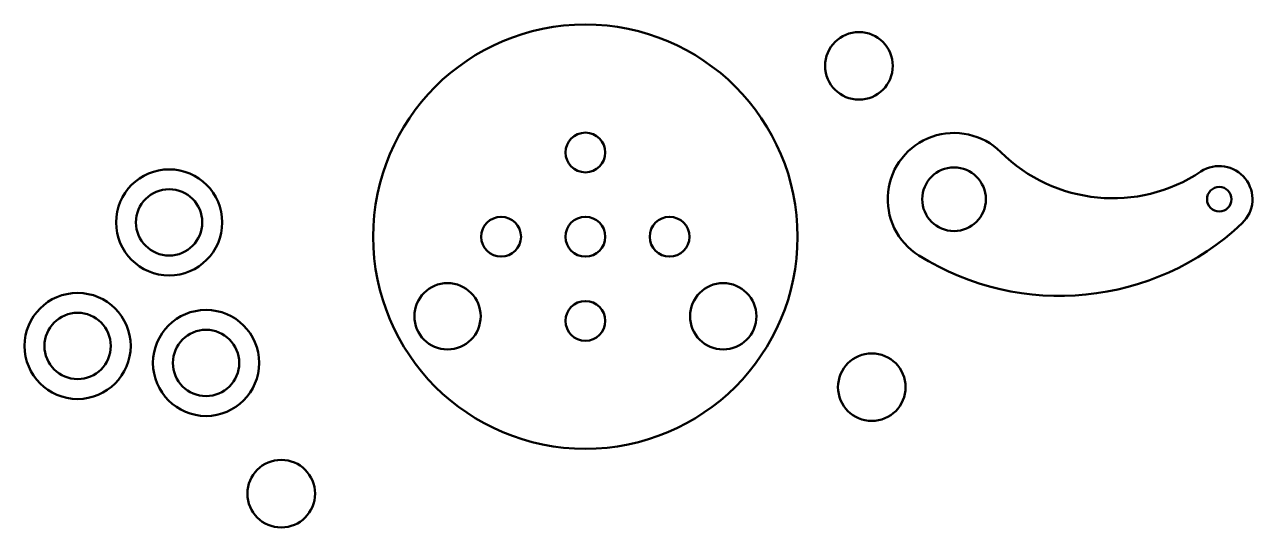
# Model space of a CAD drawing. Header units: millimetres. Extents: x 88 to 180.6, y 499.7 to 537.7.
import ezdxf

# ---------------------------------------------------------------- set-up
doc = ezdxf.new("R2010")
doc.units = ezdxf.units.MM
doc.layers.add('Visible (ANSI)', color=7, linetype='Continuous', lineweight=50)

msp = doc.modelspace()

# ---------------------------------------------------------------- linework, layer by layer
at = {"layer": 'Visible (ANSI)'}
for centre, radius in [((130.291, 521.67), 16), ((150.919, 534.555), 2.55), ((130.291, 528.02), 1.5), ((158.086, 524.497), 2.4), ((98.912, 522.75), 4), ((98.912, 522.75), 2.5), ((178.086, 524.497), 0.925), ((123.941, 521.67), 1.5), ((130.291, 521.67), 1.5), ((136.641, 521.67), 1.5), ((119.899, 515.67), 2.5), ((140.683, 515.67), 2.5), ((92.011, 513.429), 4), ((130.291, 515.32), 1.5), ((92.011, 513.429), 2.5), ((101.693, 512.147), 4), ((101.693, 512.147), 2.5), ((151.889, 510.322), 2.55), ((107.361, 502.291), 2.55)]:
    msp.add_circle(centre, radius, dxfattribs=at)
for centre, radius, start, end in [((158.086, 524.497), 5, 45.24763, 237.91005), ((170.055, 536.57), 12, 225.24763, 303.63356), ((178.086, 524.497), 2.5, 313.43254, 123.63356), ((166.055, 537.206), 20, 237.91005, 313.43254)]:
    msp.add_arc(centre, radius, start, end, dxfattribs=at)

doc.saveas('drawing.dxf')
